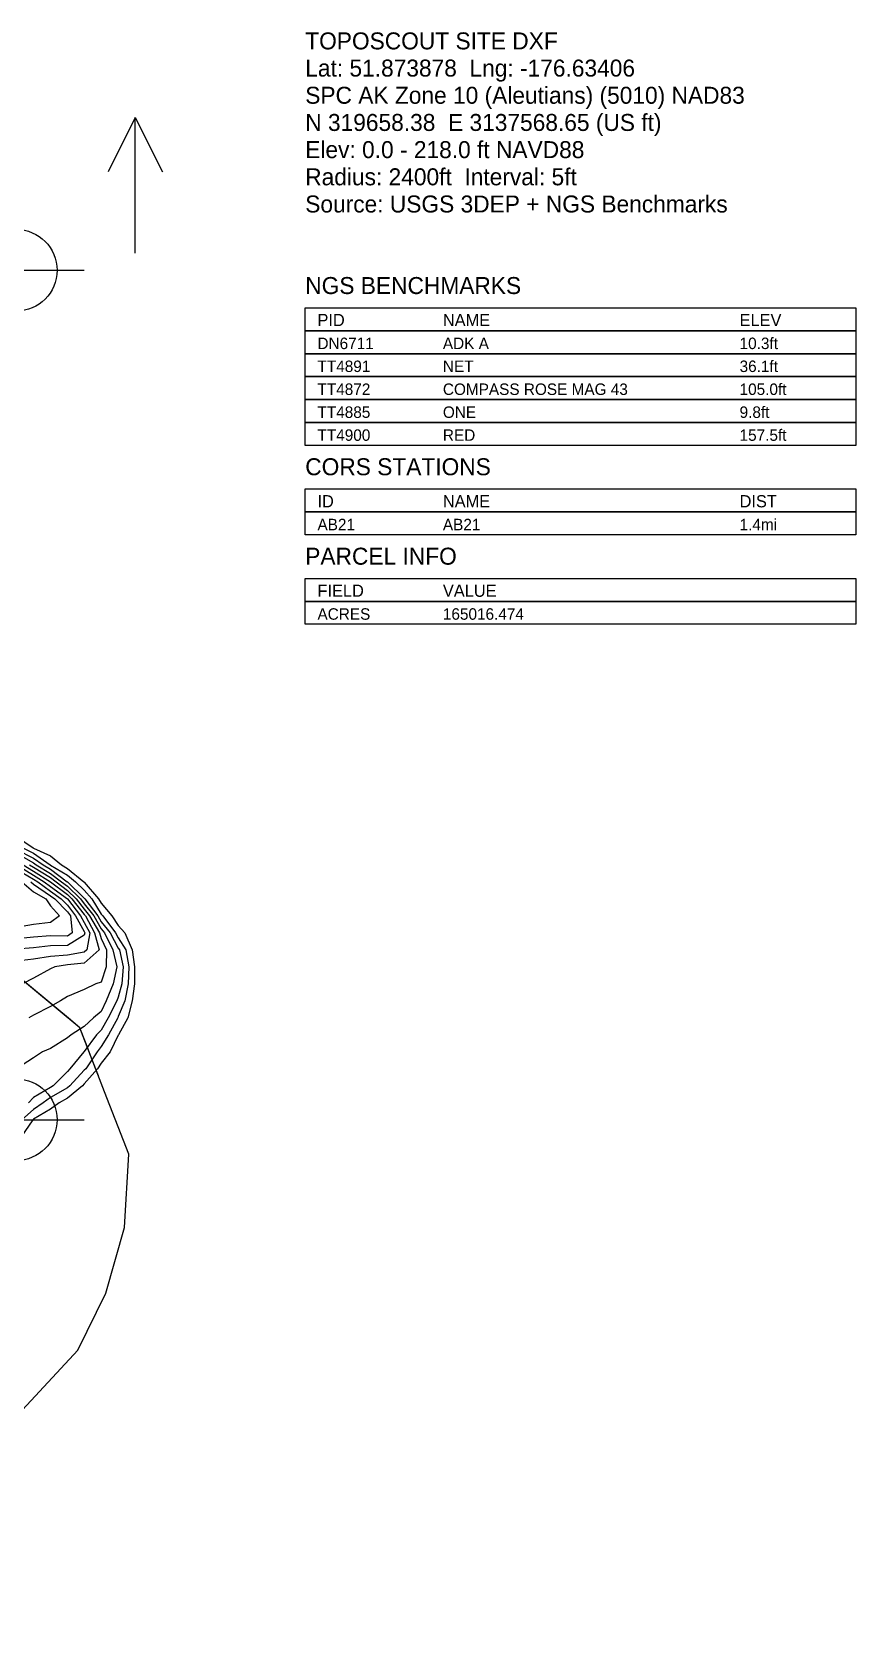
# Model space of a CAD drawing. Extents: x -12748497 to 5449789, y 79630 to 14464147.
# Drawn here: x 3139124 to 3142033, y 316322 to 321999 of the extents above; entities that cross this region are included whole.
import ezdxf

# ---------------------------------------------------------------- set-up
doc = ezdxf.new("R2010")
doc.units = 21
for name, color, linetype in [('CONTOUR_INDEX', 150, 'Continuous'), ('CONTOUR_MAJOR', 92, 'Continuous'), ('NORTH_ARROW', 7, 'Continuous'), ('PLSS_TWP', 7, 'Continuous'), ('PLSS_TWP_3D', 7, 'Continuous'), ('SITE_INFO', 2, 'Continuous')]:
    doc.layers.add(name, color=color, linetype=linetype)

msp = doc.modelspace()

# ---------------------------------------------------------------- linework, layer by layer
at = {"layer": 'CONTOUR_INDEX'}
for points, elevation in [([(3139068.6, 319099.8), (3139128.6, 319065.1), (3139138.1, 319058.4), (3139188.6, 319028.4), (3139228.5, 318998.4), (3139248.6, 318983.3), (3139294.7, 318938.4), (3139308.6, 318921), (3139341.7, 318878.4), (3139368.6, 318832.9), (3139380.1, 318818.4), (3139409.7, 318758.4), (3139422.8, 318698.4), (3139410.2, 318638.4), (3139385.8, 318578.4), (3139368.6, 318540.8), (3139340.4, 318518.4), (3139308.6, 318487.9), (3139261.6, 318458.4), (3139248.6, 318447.9), (3139188.6, 318410.4), (3139161.4, 318398.4), (3139128.6, 318376.6), (3139068.6, 318338.4)], 20), ([(3139091.1, 319118.4), (3139128.6, 319100.3), (3139187.7, 319058.4), (3139188.6, 319057.8), (3139248.6, 319021.8), (3139277.5, 318998.4), (3139308.6, 318968.7), (3139334.6, 318938.4), (3139368.6, 318884.4), (3139373.8, 318878.4), (3139419.1, 318818.4), (3139428.6, 318800.5), (3139455, 318758.4), (3139465.8, 318698.4), (3139463.5, 318638.4), (3139451.1, 318578.4), (3139428.6, 318522.7), (3139426.4, 318518.4), (3139394, 318458.4), (3139368.6, 318417.4), (3139353.4, 318398.4), (3139313.4, 318338.4), (3139308.6, 318333), (3139257.4, 318278.4), (3139248.6, 318271.3), (3139188.6, 318237.2), (3139162.7, 318218.4), (3139128.6, 318194.7), (3139088.4, 318158.4)], 10), ([(3139068.6, 319043), (3139128.6, 319008.2), (3139144.6, 318998.4), (3139188.6, 318966), (3139226.9, 318938.4), (3139248.6, 318916.2), (3139277.6, 318878.4), (3139308.6, 318822.6), (3139310.9, 318818.4), (3139308.6, 318810), (3139248.6, 318774), (3139188.6, 318772.2), (3139128.6, 318765.8), (3139068.6, 318761)], 40), ([(3139092.8, 319058.4), (3139128.6, 319035.9), (3139188.6, 318998.9), (3139189.4, 318998.4), (3139248.6, 318953.8), (3139264.5, 318938.4), (3139308.6, 318883.3), (3139312.5, 318878.4), (3139344.7, 318818.4), (3139361.2, 318758.4), (3139308.6, 318710.9), (3139248.6, 318705.3), (3139204, 318698.4), (3139188.6, 318690.9), (3139128.6, 318658.1), (3139090.3, 318638.4)], 30), ([(3139088.3, 318998.4), (3139128.6, 318963.1), (3139172.9, 318938.4), (3139188.6, 318913.3), (3139221, 318878.4), (3139188.6, 318855), (3139128.6, 318847.5), (3139068.6, 318837.1)], 50)]:
    msp.add_lwpolyline(points, dxfattribs=dict(at, elevation=elevation))
at = {"layer": 'CONTOUR_MAJOR'}
for points, elevation in [([(3139068.6, 319158.9), (3139127.7, 319118.4), (3139128.6, 319117.9), (3139188.6, 319090.9), (3139227.6, 319058.4), (3139248.6, 319045.9), (3139307.1, 318998.4), (3139308.6, 318996.9), (3139358.7, 318938.4), (3139368.6, 318922.7), (3139406.2, 318878.4), (3139428.6, 318843.8), (3139451.2, 318818.4), (3139477.8, 318758.4), (3139486, 318698.4), (3139485.7, 318638.4), (3139477.6, 318578.4), (3139462.7, 318518.4), (3139429.3, 318458.4), (3139428.6, 318457.4), (3139400.1, 318398.4), (3139368.6, 318357.6), (3139355.4, 318338.4), (3139308.6, 318285.1), (3139302.4, 318278.4), (3139248.6, 318234.7), (3139219.4, 318218.4), (3139188.6, 318196.1), (3139128.6, 318160.6), (3139126.2, 318158.4), (3139085, 318098.4)], 5), ([(3139068.6, 319113.2), (3139128.6, 319082.7), (3139162.9, 319058.4), (3139188.6, 319043.1), (3139248.1, 318998.4), (3139248.6, 318998), (3139308.6, 318940.5), (3139310.4, 318938.4), (3139356.3, 318878.4), (3139368.6, 318857.6), (3139399.6, 318818.4), (3139428.6, 318764.1), (3139432.2, 318758.4), (3139445.7, 318698.4), (3139441.4, 318638.4), (3139428.6, 318590.9), (3139423, 318578.4), (3139393, 318518.4), (3139368.6, 318474.9), (3139351.7, 318458.4), (3139308.6, 318399.7), (3139307.1, 318398.4), (3139257.5, 318338.4), (3139248.6, 318328.8), (3139198.6, 318278.4), (3139188.6, 318272.7), (3139128.6, 318236.7), (3139111.3, 318218.4)], 15), ([(3139070.6, 319058.4), (3139128.6, 319022.1), (3139167, 318998.4), (3139188.6, 318982.5), (3139248.6, 318939.1), (3139249.4, 318938.4), (3139295.5, 318878.4), (3139308.6, 318854.7), (3139327.8, 318818.4), (3139317.2, 318758.4), (3139308.6, 318750.7), (3139248.6, 318740.1), (3139188.6, 318734.6), (3139128.6, 318725.5), (3139068.6, 318718.4)], 35), ([(3139114.9, 319058.4), (3139128.6, 319049.8), (3139188.6, 319013.6), (3139208.9, 318998.4), (3139248.6, 318968.5), (3139279.6, 318938.4), (3139308.6, 318902.1), (3139327.1, 318878.4), (3139361.7, 318818.4), (3139368.6, 318798.5), (3139387.3, 318758.4), (3139385.2, 318698.4), (3139368.6, 318644.3), (3139349.7, 318638.4), (3139308.6, 318618.9), (3139248.6, 318593.9), (3139225, 318578.4), (3139188.6, 318558.4), (3139128.6, 318527.5), (3139113.2, 318518.4)], 25), ([(3139119.6, 318998.4), (3139128.6, 318990.4), (3139188.6, 318949.6), (3139204.1, 318938.4), (3139248.6, 318892.8), (3139259.7, 318878.4), (3139265.8, 318818.4), (3139248.6, 318806.9), (3139188.6, 318807.7), (3139128.6, 318803.1), (3139068.6, 318796.8)], 45)]:
    msp.add_lwpolyline(points, dxfattribs=dict(at, elevation=elevation))
at = {"layer": 'IMG_ALIGN_FAR'}
for p, q in [((3138828.6, 321158.4), (3139308.6, 321158.4)), ((3138828.6, 318158.4), (3139308.6, 318158.4))]:
    msp.add_line(p, q, dxfattribs=at)
for centre in [(3139068.6, 321158.4), (3139068.6, 318158.4)]:
    msp.add_circle(centre, 144, dxfattribs=at)
at = {"layer": 'NORTH_ARROW'}
for p, q in [((3139488.6, 321698.4), (3139392.6, 321506.4)), ((3139488.6, 321218.4), (3139488.6, 321698.4)), ((3139488.6, 321698.4), (3139584.6, 321506.4))]:
    msp.add_line(p, q, dxfattribs=at)
at = {"layer": 'PLSS_TWP'}
msp.add_lwpolyline([(3138676.5, 316163), (3138870.9, 316456.3), (3138930.5, 316615.1), (3139061.1, 317101.5), (3139090.7, 317133.5), (3139285.5, 317344.3), (3139384.8, 317545.6), (3139449.9, 317777.5), (3139465.7, 318037.1), (3139380.3, 318256.7), (3139293.3, 318483.4), (3138964.5, 318754.9), (3138931.8, 318926), (3138915.4, 319425.4), (3138906.4, 319979.7), (3138788.1, 320541.6), (3138715.9, 320895.5), (3138676.3, 321090), (3138718.1, 321156.3), (3138946.6, 321518.7)], dxfattribs=at)
msp.add_lwpolyline([(3138676.5, 316163), (3138870.9, 316456.3), (3138930.5, 316615.1), (3139061.1, 317101.5), (3139090.7, 317133.5), (3139285.5, 317344.3), (3139384.8, 317545.6), (3139449.9, 317777.5), (3139465.7, 318037.1), (3139380.3, 318256.7), (3139293.3, 318483.4), (3138964.5, 318754.9), (3138931.8, 318926), (3138915.4, 319425.4), (3138906.4, 319979.7), (3138788.1, 320541.6), (3138715.9, 320895.5), (3138676.3, 321090), (3138718.1, 321156.3), (3138946.6, 321518.7)], dxfattribs=at)
at = {"layer": 'PLSS_TWP_3D'}
for p, q in [((3139128.9, 318619.2, 28.5), (3139087.8, 318653.1, 30.6)), ((3139170, 318585.2, 26.3), (3139128.9, 318619.2, 28.5)), ((3139211.1, 318551.3, 24.4), (3139170, 318585.2, 26.3)), ((3139252.2, 318517.4, 22.5), (3139211.1, 318551.3, 24.4)), ((3139293.3, 318483.4, 20.2), (3139252.2, 318517.4, 22.5)), ((3139315, 318426.7, 16), (3139293.3, 318483.4, 20.2)), ((3139293.3, 318483.4, 20.2), (3139293.3, 318483.4, 20.2)), ((3139336.8, 318370.1, 9.6), (3139315, 318426.7, 16)), ((3139358.6, 318313.4, 3.2), (3139336.8, 318370.1, 9.6))]:
    msp.add_line(p, q, dxfattribs=at)
at = {"layer": 'SITE_INFO'}
for points in [[(3140088.6, 321025.8), (3142032.6, 321025.8), (3142032.6, 320944.8), (3140088.6, 320944.8), (3140088.6, 321025.8)], [(3140088.6, 320944.8), (3142032.6, 320944.8), (3142032.6, 320863.8), (3140088.6, 320863.8), (3140088.6, 320944.8)], [(3140088.6, 320863.8), (3142032.6, 320863.8), (3142032.6, 320782.8), (3140088.6, 320782.8), (3140088.6, 320863.8)], [(3140088.6, 320782.8), (3142032.6, 320782.8), (3142032.6, 320701.8), (3140088.6, 320701.8), (3140088.6, 320782.8)], [(3140088.6, 320701.8), (3142032.6, 320701.8), (3142032.6, 320620.8), (3140088.6, 320620.8), (3140088.6, 320701.8)], [(3140088.6, 320620.8), (3142032.6, 320620.8), (3142032.6, 320539.8), (3140088.6, 320539.8), (3140088.6, 320620.8)], [(3140088.6, 320385.9), (3142032.6, 320385.9), (3142032.6, 320304.9), (3140088.6, 320304.9), (3140088.6, 320385.9)], [(3140088.6, 320304.9), (3142032.6, 320304.9), (3142032.6, 320223.9), (3140088.6, 320223.9), (3140088.6, 320304.9)], [(3140088.6, 320070), (3142032.6, 320070), (3142032.6, 319989), (3140088.6, 319989), (3140088.6, 320070)], [(3140088.6, 319989), (3142032.6, 319989), (3142032.6, 319908), (3140088.6, 319908), (3140088.6, 319989)]]:
    msp.add_lwpolyline(points, dxfattribs=at)

# ---------------------------------------------------------------- texts
for s, height, p in [('TOPOSCOUT SITE DXF', 60, (3140088.6, 321938.4)), ('Lat: 51.873878  Lng: -176.63406', 60, (3140088.6, 321842.4)), ('SPC AK Zone 10 (Aleutians) (5010) NAD83', 60, (3140088.6, 321746.4)), ('N 319658.38  E 3137568.65 (US ft)', 60, (3140088.6, 321650.4)), ('Elev: 0.0 - 218.0 ft NAVD88', 60, (3140088.6, 321554.4)), ('Radius: 2400ft  Interval: 5ft', 60, (3140088.6, 321458.4)), ('Source: USGS 3DEP + NGS Benchmarks', 60, (3140088.6, 321362.4)), ('NGS BENCHMARKS', 60, (3140088.6, 321074.4)), ('PID', 43.2, (3140131.8, 320961)), ('NAME', 43.2, (3140574.6, 320961)), ('ELEV', 43.2, (3141622.2, 320961)), ('DN6711', 40.5, (3140131.8, 320880)), ('ADK A', 40.5, (3140574.6, 320880)), ('10.3ft', 40.5, (3141622.2, 320880)), ('TT4891', 40.5, (3140131.8, 320799)), ('NET', 40.5, (3140574.6, 320799)), ('36.1ft', 40.5, (3141622.2, 320799)), ('TT4872', 40.5, (3140131.8, 320718)), ('COMPASS ROSE MAG 43', 40.5, (3140574.6, 320718)), ('105.0ft', 40.5, (3141622.2, 320718)), ('TT4885', 40.5, (3140131.8, 320637)), ('ONE', 40.5, (3140574.6, 320637)), ('9.8ft', 40.5, (3141622.2, 320637)), ('TT4900', 40.5, (3140131.8, 320556)), ('RED', 40.5, (3140574.6, 320556)), ('157.5ft', 40.5, (3141622.2, 320556)), ('CORS STATIONS', 60, (3140088.6, 320434.5)), ('ID', 43.2, (3140131.8, 320321.1)), ('NAME', 43.2, (3140574.6, 320321.1)), ('DIST', 43.2, (3141622.2, 320321.1)), ('AB21', 40.5, (3140131.8, 320240.1)), ('AB21', 40.5, (3140574.6, 320240.1)), ('1.4mi', 40.5, (3141622.2, 320240.1)), ('PARCEL INFO', 60, (3140088.6, 320118.6)), ('FIELD', 43.2, (3140131.8, 320005.2)), ('VALUE', 43.2, (3140574.6, 320005.2)), ('ACRES', 40.5, (3140131.8, 319924.2)), ('165016.474', 40.5, (3140574.6, 319924.2))]:
    msp.add_text(s, height=height, dxfattribs=at).set_placement(p)

doc.saveas('drawing.dxf')
